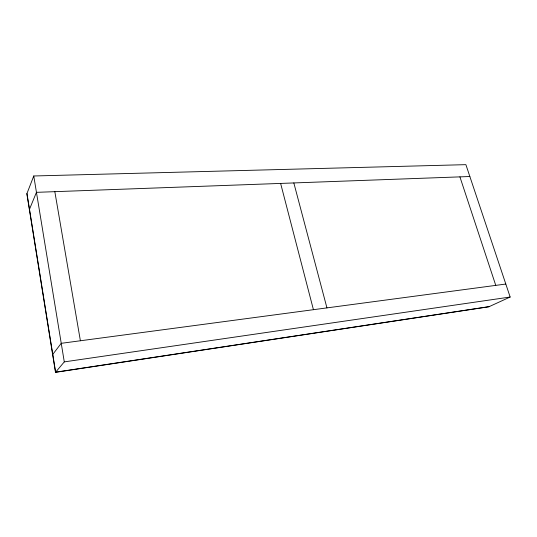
<?xml version="1.0" encoding="UTF-8"?>
<svg xmlns="http://www.w3.org/2000/svg" width="537" height="537" viewBox="0 0 537 537"><rect width="100%" height="100%" fill="white"/><g stroke="black" fill="none" stroke-linecap="round" stroke-linejoin="round"><path stroke-width="0.81" d="M33.764 175.982L26.85 193.797L55.486 372.342L488.851 306.781L510.15 297.028L465.894 164.658L33.764 175.982L64.286 361.884L55.486 372.342M29.495 209.255L36.449 192.34L469.855 176.512M52.774 354.366L61.238 343.318L505.807 284.039M489.214 306.614L55.633 372.161L26.964 193.495M64.286 361.884L510.15 297.028M459.914 176.874L495.765 285.375M293.833 182.942L326.946 307.889M280.623 183.419L313.427 309.688M54.834 191.669L80.389 340.76"/></g></svg>
